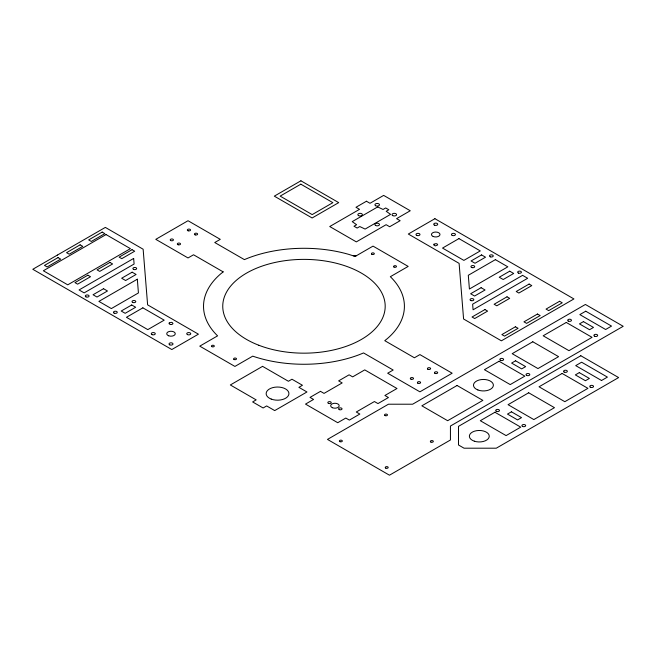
<?xml version="1.0" encoding="UTF-8"?>
<svg xmlns="http://www.w3.org/2000/svg" width="656" height="656" viewBox="0 0 656 656"><rect width="100%" height="100%" fill="white"/><g stroke="black" fill="none" stroke-linecap="round" stroke-linejoin="round"><path stroke-width="0.98" d="M223.155 271.887L220.457 274.06A100.434 57.982 0 0 0 216.988 335.273L217.612 335.847L199.768 346.147L234.914 366.433L252.749 356.134L253.749 356.495A100.434 57.982 0 0 0 359.767 354.494L363.555 352.936L393.174 370.033L387.671 373.215L419.906 391.829L452.148 373.215L419.906 354.601L414.403 357.782L384.777 340.677L387.475 338.496A100.434 57.982 0 0 0 390.951 277.283L390.328 276.709L408.171 266.41L373.026 246.115L355.183 256.422L348.393 254.274A100.434 57.982 0 0 0 248.173 258.062L244.385 259.62L214.758 242.523L220.268 239.342L188.026 220.728L155.792 239.342L188.026 257.956L193.536 254.774L223.163 271.871M601.503 380.513L607.407 377.11L581.618 362.219L575.714 365.622L601.527 380.496M353.338 255.799L356.454 255.692M169.232 322.957L169.043 323.662L170.101 324.507L171.913 324.507L172.979 323.662L172.421 322.67L171.323 322.342L169.232 322.957M433.944 244.221L433.944 245.262L435.412 245.877L437.691 244.918L437.134 243.925L436.035 243.606L433.944 244.221M550.376 368.336L450.434 426.039L450.434 439.996L389.459 475.198L327.475 439.413L388.45 404.211L412.632 404.211L585.398 304.466L623.2 326.294L550.376 368.336M57.367 255.077L32.8 269.28L171.815 349.541L198.415 334.183L147.616 304.86L143.139 249.223L105.337 227.402L57.367 255.077M58.023 257.595L44.485 265.418L47.15 266.951L60.688 259.128L58.023 257.595M80.114 244.844L66.568 252.667L69.233 254.2L82.771 246.377L80.114 244.844M102.197 232.093L88.658 239.916L91.315 241.449L104.853 233.634L102.197 232.093M106.051 234.577L43.362 270.764L67.74 284.835L130.421 248.649L106.051 234.577M87.855 275.184L74.956 282.629L77.621 284.163L90.512 276.717L87.855 275.184M109.937 262.433L97.047 269.878L99.704 271.412L112.602 263.966L109.937 262.433M132.028 249.682L119.13 257.127L121.786 258.661L134.685 251.215L132.028 249.682M133.652 258.431L79.064 289.944L84.148 292.879L134.103 264.04L133.652 258.431M103.525 288.706L93.045 294.757L96.998 297.037L107.477 290.993L103.525 288.706M132.143 272.183L121.663 278.234L125.624 280.514L136.095 274.47L132.143 272.183M300.907 180.802L274.315 196.152L312.117 217.981L338.709 202.622L300.907 180.802M300.833 184.172L280.153 196.111L312.182 214.602L332.871 202.663L300.833 184.172M137.325 279.21L98.9 301.391L111.348 308.582L138.432 292.945L137.325 279.21M131.7 304.974L121.221 311.026L125.173 313.306L135.653 307.254L131.7 304.974M142.86 307.836L126.452 317.307L147.797 329.624L164.197 320.153L142.86 307.836M366.45 201.236L355.97 207.288L359.521 209.338L329.738 226.533L356.339 241.884L386.113 224.696L389.664 226.738L400.144 220.695L396.593 218.645L410.254 210.756L383.662 195.398L370 203.286L366.45 201.236M377.692 206.927L352.223 221.63L356.61 224.729L353.994 226.238L357.135 228.05L359.759 226.541L365.121 229.075L390.582 214.373L386.195 211.281L388.811 209.764L385.671 207.952L383.055 209.461L377.692 206.927M434.912 218.686L408.319 234.036L459.11 263.368L463.587 318.996L501.389 340.825L573.926 298.939L434.912 218.686M458.938 238.604L442.529 248.075L463.874 260.391L480.274 250.92L458.938 238.604M262.572 366.351L230.338 384.965L256.176 399.889L252.634 401.931L263.113 407.983L266.656 405.941L274.716 410.59L306.959 391.976L298.898 387.327L302.441 385.277L291.969 379.225L288.419 381.275L262.572 366.351M481.553 254.913L471.074 260.965L475.034 263.253L485.514 257.201L481.553 254.913M495.387 259.645L468.302 275.282L469.409 289.017L507.834 266.828L495.387 259.645M481.11 287.705L470.631 293.757L474.583 296.036L485.063 289.993L481.11 287.705M509.728 271.182L499.249 277.234L503.209 279.513L513.681 273.47L509.728 271.182M320.497 391.345L310.017 397.397L313.568 399.438L305.507 404.096L337.742 422.71L345.802 418.052L349.353 420.102L359.832 414.051L356.282 412.009L374.42 401.538L377.963 403.588L388.442 397.536L384.9 395.486L396.987 388.508L364.744 369.894L352.657 376.872L349.107 374.822L338.635 380.874L342.178 382.924L324.039 393.395L320.497 391.345M522.578 275.348L472.632 304.187L473.083 309.796L527.662 278.283L522.578 275.348M484.94 309.558L472.049 317.004L474.706 318.545L487.605 311.1L484.94 309.558M507.022 296.807L494.132 304.253L496.789 305.794L509.687 298.349L507.022 296.807M529.113 284.056L516.215 291.502L518.871 293.043L531.77 285.598L529.113 284.056M515.411 326.778L501.873 334.593L504.53 336.126L518.076 328.312L515.411 326.778M537.502 314.027L523.955 321.842L526.62 323.375L540.159 315.561L537.502 314.027M559.584 301.276L546.046 309.091L548.703 310.624L562.241 302.81L559.584 301.276M457.068 385.49L421.857 405.818L447.654 420.709L482.857 400.381L457.068 385.49M499.068 361.243L484.423 369.697L510.22 384.588L524.857 376.134L499.068 361.243M532.803 341.768L512.18 353.674L537.969 368.565L558.592 356.659L532.803 341.768M566.267 322.449L543.16 335.782L568.957 350.673L592.056 337.34L566.267 322.449M585.742 311.206L579.838 314.609L605.627 329.501L611.531 326.098L585.742 311.206M515.559 360.792L511.606 363.08L521.684 368.893L525.636 366.614L515.559 360.792M583.43 321.612L579.469 323.9L589.547 329.714L593.5 327.434L583.43 321.612M580.814 355.741L458.487 426.367L458.487 444.981L464.046 448.196L496.289 448.196L618.616 377.569L580.814 355.741M494.944 412.255L480.299 420.709L506.096 435.6L520.733 427.146L494.944 412.255M528.679 392.78L508.056 404.686L533.845 419.578L554.468 407.671L528.679 392.78M562.143 373.461L539.035 386.794L564.832 401.685L587.932 388.352L562.143 373.461M511.434 411.804L507.482 414.092L517.559 419.906L521.512 417.626L511.434 411.804M579.305 372.624L575.345 374.904L585.423 380.726L589.375 378.438L579.305 372.624M474.329 441.185A9.955 5.748 0 0 0 489.261 436.215A9.955 5.748 0 0 0 474.329 431.238A9.955 5.748 0 0 0 474.329 441.185M590.293 387.179A1.878 1.082 0 0 0 593.459 386.737A1.878 1.082 0 0 0 591.22 385.375A1.878 1.082 0 0 0 590.293 387.179M496.231 411.238A1.878 1.082 0 0 0 499.396 410.795A1.878 1.082 0 0 0 497.158 409.434A1.878 1.082 0 0 0 496.231 411.238M522.43 426.359A1.878 1.082 0 0 0 525.595 425.924A1.878 1.082 0 0 0 523.357 424.555A1.878 1.082 0 0 0 522.43 426.359M564.094 372.05A1.878 1.082 0 0 0 567.268 371.616A1.878 1.082 0 0 0 565.029 370.255A1.878 1.082 0 0 0 564.094 372.05M339.923 441.66A1.484 0.853 0 0 0 342.317 441.135A1.484 0.853 0 0 0 340.325 440.201A1.484 0.853 0 0 0 339.923 441.66M500.356 360.226A1.878 1.082 0 0 0 503.529 359.791A1.878 1.082 0 0 0 501.282 358.422A1.878 1.082 0 0 0 500.356 360.226M594.418 336.167A1.878 1.082 0 0 0 597.583 335.733A1.878 1.082 0 0 0 595.345 334.363A1.878 1.082 0 0 0 594.418 336.167M568.219 321.046A1.878 1.082 0 0 0 571.392 320.604A1.878 1.082 0 0 0 569.154 319.242A1.878 1.082 0 0 0 568.219 321.046M477.904 389.976A9.955 5.748 0 0 0 493.361 385.58A9.955 5.748 0 0 0 479.028 380.045A9.955 5.748 0 0 0 477.904 389.976M385.785 468.138A1.484 0.853 0 0 0 388.18 467.613A1.484 0.853 0 0 0 386.187 466.678A1.484 0.853 0 0 0 385.785 468.138M430.918 442.087A1.484 0.853 0 0 0 433.321 441.554A1.484 0.853 0 0 0 431.32 440.619A1.484 0.853 0 0 0 430.918 442.087M385.064 415.601A1.484 0.853 0 0 0 387.458 415.076A1.484 0.853 0 0 0 385.466 414.141A1.484 0.853 0 0 0 385.064 415.601M526.555 375.347A1.878 1.082 0 0 0 529.72 374.912A1.878 1.082 0 0 0 527.481 373.543A1.878 1.082 0 0 0 526.555 375.347M518.527 273.109A1.878 1.082 0 0 0 521.413 272.24A1.878 1.082 0 0 0 518.666 271.231A1.878 1.082 0 0 0 518.527 273.109M490.36 256.84A1.878 1.082 0 0 0 493.238 255.971A1.878 1.082 0 0 0 490.491 254.963A1.878 1.082 0 0 0 490.36 256.84M433.157 236.472A4.272 2.468 0 0 0 439.971 234.807A4.272 2.468 0 0 0 434.059 232.232A4.272 2.468 0 0 0 433.157 236.472M471.82 267.55A1.878 1.082 0 0 0 474.706 266.672A1.878 1.082 0 0 0 471.951 265.664A1.878 1.082 0 0 0 471.82 267.55M470.934 300.587A1.878 1.082 0 0 0 473.821 299.718A1.878 1.082 0 0 0 471.065 298.71A1.878 1.082 0 0 0 470.934 300.587M452.197 235.397A1.993 1.148 0 0 0 455.42 234.684A1.993 1.148 0 0 0 452.738 233.429A1.993 1.148 0 0 0 452.197 235.397M434.461 225.164A1.993 1.148 0 0 0 437.691 224.45A1.993 1.148 0 0 0 435.002 223.188A1.993 1.148 0 0 0 434.461 225.164M416.732 235.397A1.993 1.148 0 0 0 419.955 234.684A1.993 1.148 0 0 0 417.273 233.429A1.993 1.148 0 0 0 416.732 235.397M168.674 335.79A4.272 2.468 0 0 0 175.267 333.847A4.272 2.468 0 0 0 169.059 331.518A4.272 2.468 0 0 0 168.674 335.79M114.111 313.109A1.878 1.082 0 0 0 117.211 312.518A1.878 1.082 0 0 0 114.784 311.264A1.878 1.082 0 0 0 114.111 313.109M152.02 334.617A1.993 1.148 0 0 0 155.251 333.896A1.993 1.148 0 0 0 152.561 332.641A1.993 1.148 0 0 0 152.02 334.617M169.756 344.851A1.993 1.148 0 0 0 172.979 344.138A1.993 1.148 0 0 0 170.298 342.883A1.993 1.148 0 0 0 169.756 344.851M187.485 334.617A1.993 1.148 0 0 0 190.716 333.896A1.993 1.148 0 0 0 188.026 332.641A1.993 1.148 0 0 0 187.485 334.617M132.651 302.4A1.878 1.082 0 0 0 135.743 301.817A1.878 1.082 0 0 0 133.316 300.563A1.878 1.082 0 0 0 132.651 302.4M133.537 269.362A1.878 1.082 0 0 0 136.628 268.771A1.878 1.082 0 0 0 134.201 267.517A1.878 1.082 0 0 0 133.537 269.362M85.936 296.84A1.878 1.082 0 0 0 89.036 296.258A1.878 1.082 0 0 0 86.608 295.003A1.878 1.082 0 0 0 85.936 296.84M339.275 409.623A1.714 0.984 0 0 0 342.022 408.975A1.714 0.984 0 0 0 339.685 407.925A1.714 0.984 0 0 0 339.275 409.623M332.354 407.696A4.272 2.468 0 0 0 339.168 406.023A4.272 2.468 0 0 0 333.256 403.456A4.272 2.468 0 0 0 332.354 407.696M328.476 403.383A1.714 0.984 0 0 0 331.214 402.743A1.714 0.984 0 0 0 328.886 401.693A1.714 0.984 0 0 0 328.476 403.383M233.962 359.406A1.435 0.828 0 0 0 236.414 359.135A1.435 0.828 0 0 0 234.791 358.045A1.435 0.828 0 0 0 233.962 359.406M371.796 254.233A1.435 0.828 0 0 0 374.24 253.97A1.435 0.828 0 0 0 372.616 252.88A1.435 0.828 0 0 0 371.796 254.233M258.849 345.261A81.213 46.888 0 0 0 385.015 309.345A81.213 46.888 0 0 0 268.05 264.22A81.213 46.888 0 0 0 258.849 345.261M211.798 346.606A1.435 0.828 0 0 0 214.241 346.335A1.435 0.828 0 0 0 212.626 345.253A1.435 0.828 0 0 0 211.798 346.606M393.961 267.033A1.435 0.828 0 0 0 396.404 266.762A1.435 0.828 0 0 0 394.781 265.672A1.435 0.828 0 0 0 393.961 267.033M195.217 234.889A1.599 0.918 0 0 0 197.612 234.094A1.599 0.918 0 0 0 195.217 233.298A1.599 0.918 0 0 0 195.217 234.889M170.568 240.44A1.599 0.918 0 0 0 173.315 240.227A1.599 0.918 0 0 0 171.626 238.964A1.599 0.918 0 0 0 170.568 240.44M427.753 369.148A1.599 0.918 0 0 0 430.492 368.943A1.599 0.918 0 0 0 428.811 367.672A1.599 0.918 0 0 0 427.753 369.148M434.838 373.239A1.599 0.918 0 0 0 437.577 373.026A1.599 0.918 0 0 0 435.896 371.763A1.599 0.918 0 0 0 434.838 373.239M417.741 383.112A1.599 0.918 0 0 0 420.48 382.899A1.599 0.918 0 0 0 418.799 381.636A1.599 0.918 0 0 0 417.741 383.112M411.123 379.258A1.599 0.918 0 0 0 413.518 378.463A1.599 0.918 0 0 0 411.123 377.659A1.599 0.918 0 0 0 411.123 379.258M178.12 244.762A1.599 0.918 0 0 0 180.515 243.966A1.599 0.918 0 0 0 178.12 243.171A1.599 0.918 0 0 0 178.12 244.762M188.141 230.805A1.599 0.918 0 0 0 190.527 230.002A1.599 0.918 0 0 0 188.141 229.206A1.599 0.918 0 0 0 188.141 230.805M358.537 215.603A2.28 1.32 0 0 0 362.325 214.963A2.28 1.32 0 0 0 359.472 213.389A2.28 1.32 0 0 0 358.537 215.603M375.634 225.475A2.28 1.32 0 0 0 379.422 224.836A2.28 1.32 0 0 0 376.569 223.261A2.28 1.32 0 0 0 375.634 225.475M392.731 215.603A2.28 1.32 0 0 0 396.519 214.963A2.28 1.32 0 0 0 393.666 213.389A2.28 1.32 0 0 0 392.731 215.603M375.634 205.73A2.28 1.32 0 0 0 379.422 205.09A2.28 1.32 0 0 0 376.569 203.516A2.28 1.32 0 0 0 375.634 205.73M271.207 399.078A11.398 6.585 0 0 0 288.911 394.035A11.398 6.585 0 0 0 272.494 387.704A11.398 6.585 0 0 0 271.207 399.078"/></g></svg>
